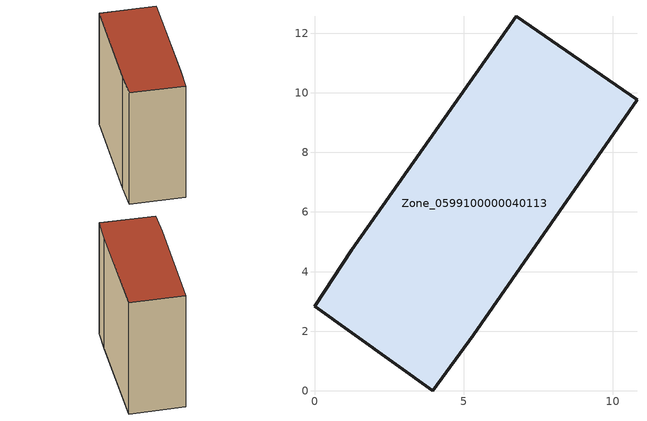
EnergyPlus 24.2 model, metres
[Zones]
Zone_0599100000040113
 floor ground (C_G): 0,2.84 1.25,4.74 6.77,12.57 10.82,9.76 5.32,1.86 3.97,0 z0
 wall outside (C_F): 1.25,4.74 0,2.84 3.97,0 5.32,1.86 10.82,9.76 6.77,12.57 1.25,4.74 z0:11.49
 roof outside (C_R): 6.77,12.57 1.25,4.74 0,2.84 3.97,0 5.32,1.86 10.82,9.76 z11.49
[BUILDING]
Pand.0599100000040113: North Axis=0; Terrain=City; Loads Convergence Tolerance Value=0.04; Temperature Convergence Tolerance Value=0.4; Solar Distribution=FullExterior; Maximum Number of Warmup Days=25; Minimum Number of Warmup Days=1
[Site:Location]
Rotterdam.The.Hague.AP_ZH_NLD Design_Conditions: Latitude=51.96; Longitude=4.45; Time Zone=1; Elevation=-4.5
[SITE:GROUNDTEMPERATURE:BUILDINGSURFACE]
18, 18, 18, 18, 18, 18, 18, 18, 18, 18, 18, 18
[MATERIAL] Thermal Absorptance=0.9; Solar Absorptance=0.7; Visible Absorptance=0.7
Name | Roughness | Thickness | Conductivity | Density | Specific Heat
G.TI.1946 | MediumSmooth | 0.15 | 1 | 540 | 1210
F.TI.1946 | Rough | 0.3 | 0.857143 | 1920 | 840
R.TI.1946 | MediumRough | 0.2 | 0.1 | 1500 | 1000
[CONSTRUCTION]
C_G: G.TI.1946
C_F: F.TI.1946
C_R: R.TI.1946
[ZONE]
Zone_0599100000040113: Type=1; Multiplier=1; Ceiling Height=Autocalculate; Volume=Autocalculate; Floor Area=autocalculate; Part of Total Floor Area=Yes
[ZONEINFILTRATION:DESIGNFLOWRATE]
Infil_Zone_0599100000040113: Zone or ZoneList or Space or SpaceList=Zone_0599100000040113; Schedule=AlwaysOn; Design Flow Rate Calculation Method=Flow/Area; Flow Rate per Floor Area=0.003; Constant Term Coefficient=1; Temperature Term Coefficient=0; Velocity Term Coefficient=0; Velocity Squared Term Coefficient=0
[HVACTEMPLATE:ZONE:IDEALLOADSAIRSYSTEM]
Zone_0599100000040113: Maximum Heating Supply Air Temperature=50; Minimum Cooling Supply Air Temperature=13; Maximum Heating Supply Air Humidity Ratio=0.0156; Minimum Cooling Supply Air Humidity Ratio=0.0077; Heating Limit=NoLimit; Cooling Limit=NoLimit; Dehumidification Control Type=ConstantSensibleHeatRatio; Cooling Sensible Heat Ratio=0.7; Dehumidification Setpoint=60; Humidification Control Type=None; Humidification Setpoint=30; Outdoor Air Method=None; Outdoor Air Flow Rate per Person=0.00944; Outdoor Air Flow Rate per Zone Floor Area=0; Outdoor Air Flow Rate per Zone=0; Demand Controlled Ventilation Type=None; Outdoor Air Economizer Type=NoEconomizer; Heat Recovery Type=None; Sensible Heat Recovery Effectiveness=0.7; Latent Heat Recovery Effectiveness=0.65
[ZONECONTROL:THERMOSTAT]
ThermostatControl_Zone_0599100000040113: Zone or ZoneList=Zone_0599100000040113; Control Type Schedule=DualSetpointControlType; Control 1=Thermostat_Zone_0599100000040113; Temperature Difference Between Cutout And Setpoint=0
[THERMOSTATSETPOINT:DUALSETPOINT]
Thermostat_Zone_0599100000040113: Heating Setpoint Temperature Schedule=HeatingSetpoint_Zone_0599100000040113; Cooling Setpoint Temperature Schedule=CoolingSetpoint_Zone_0599100000040113
[SCHEDULE:COMPACT]
HeatingSetpoint_Zone_0599100000040113: Through: 12/31, For: AllDays, Until: 24:00, 21
CoolingSetpoint_Zone_0599100000040113: Through: 12/31, For: AllDays, Until: 24:00, 24
DualSetpointControlType: Through: 12/31, For: AllDays, Until: 24:00, 4
AlwaysOn: Through: 12/31, For: AllDays, Until: 24:00, 1
